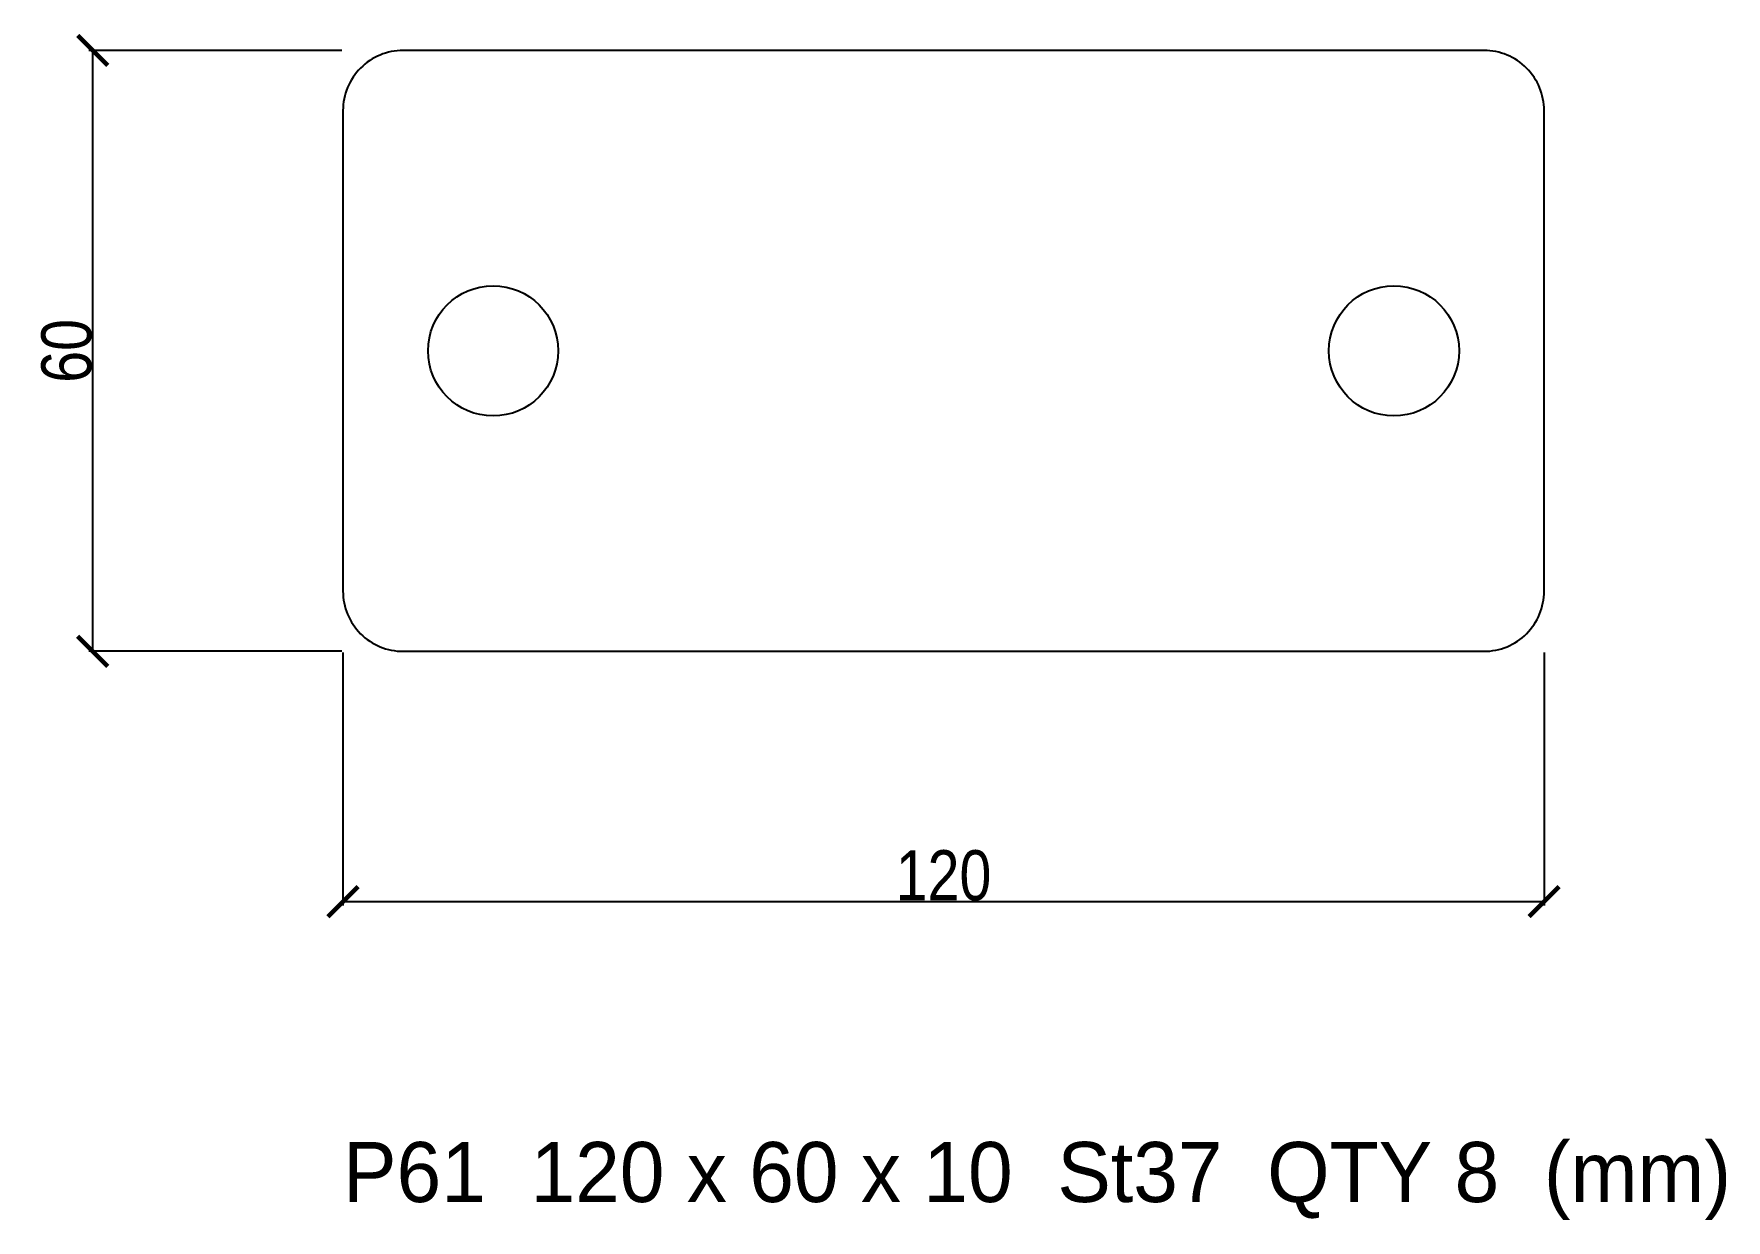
# Model space of a CAD drawing. Header units: millimetres. Extents: x -91 to 78, y -87 to 32.
import ezdxf

# ---------------------------------------------------------------- set-up
doc = ezdxf.new("R2010")
doc.units = ezdxf.units.MM
for name, color, linetype in [('CUT', 7, 'Continuous'), ('DIM', 5, 'Continuous'), ('HOLES', 1, 'Continuous'), ('TEXT', 3, 'Continuous')]:
    doc.layers.add(name, color=color, linetype=linetype)
doc.styles.add('OpenSansCondensed-Light', font='OpenSansCondensed-Light.ttf')
doc.dimstyles.new('EZDXF', dxfattribs={"dimtxt": 0.25, "dimasz": 0.175, "dimexe": 0.375, "dimexo": 0.125, "dimgap": 0.1, "dimtad": 1, "dimlfac": 100, "dimzin": 12, "dimdsep": 46, "dimtxsty": 'OpenSansCondensed-Light', "dimblk": 'ARCHTICK', "dimcen": 2.5, "dimazin": 3, "dimtfac": 0.5, "dimtmove": 2, "dimatfit": 3})

# ---------------------------------------------------------------- blocks, each defined once
blk = doc.blocks.new('_ARCHTICK')
at = {"color": 0, "linetype": 'BYBLOCK', "const_width": 0.15}
blk.add_lwpolyline([(-0.5, -0.5), (0.5, 0.5)], dxfattribs=at)

msp = doc.modelspace()

# ---------------------------------------------------------------- linework, layer by layer
at = {"layer": 'CUT'}
msp.add_lwpolyline([(-54, -30), (54, -30, 0.414214), (60, -24), (60, 24, 0.414214), (54, 30), (-54, 30, 0.414214), (-60, 24), (-60, -24, 0.414214)], format="xyb", close=True, dxfattribs=at)
at = {"layer": 'HOLES'}
for centre in [(-45, 0), (45, 0)]:
    msp.add_circle(centre, 6.5, dxfattribs=at)

# ---------------------------------------------------------------- texts
at = {"layer": 'TEXT'}
msp.add_text('P61  120 x 60 x 10  St37  QTY 8  (mm)', height=6, dxfattribs=at).set_placement((-60, -85))

# ---------------------------------------------------------------- dimensions: what is measured, and where the dimension line sits
at = {"layer": 'DIM'}
msp.add_linear_dim(base=(-85, -30), p1=(-60, -30), p2=(-60, 30), angle=90, dimstyle='EZDXF', override={"dimtxt": 5, "dimasz": 3, "dimdec": 1, "dimlfac": 1, "dimzin": 8}, dxfattribs=at).render()
msp.add_linear_dim(base=(-60, -55), p1=(-60, -30), p2=(60, -30), dimstyle='EZDXF', override={"dimtxt": 5, "dimasz": 3, "dimdec": 1, "dimlfac": 1, "dimzin": 8}, dxfattribs=at).render()

doc.saveas('drawing.dxf')
